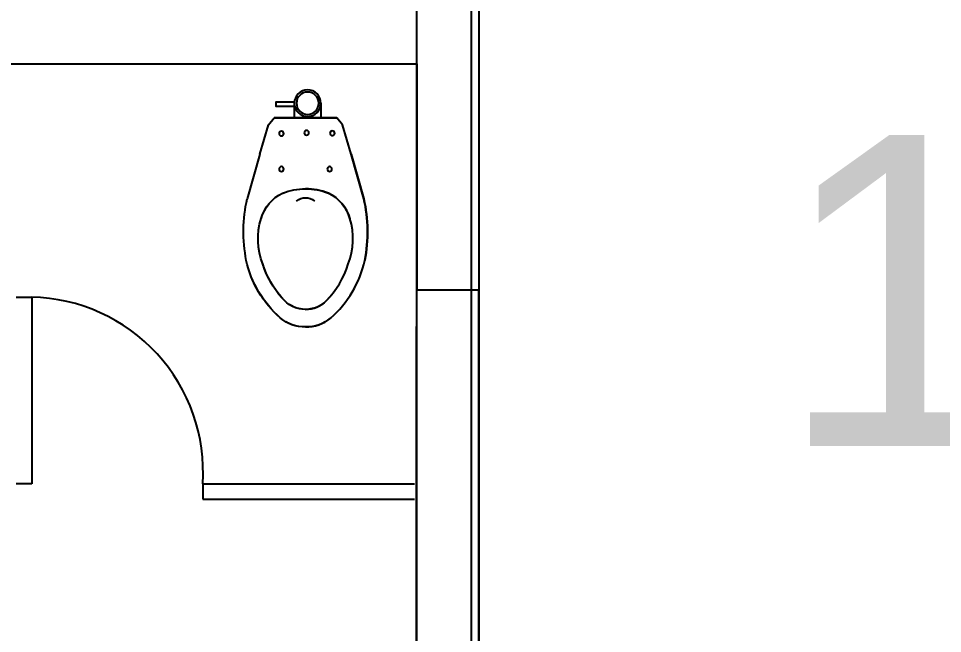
# Model space of a CAD drawing. Header units: millimetres. Extents: x 2148 to 2681, y 758 to 986.
# Drawn here: x 2192.592 to 2194.078, y 882.15 to 883.14 of the extents above; entities that cross this region are included whole.
import ezdxf

# ---------------------------------------------------------------- set-up
doc = ezdxf.new("R2010")
doc.units = ezdxf.units.MM
doc.linetypes.add('CENTER2', pattern=[28.575, 19.05, -3.175, 3.175, -3.175])
for name, color, linetype in [('D', 1, 'Continuous'), ('DR', 7, 'Continuous'), ('ELAYOUT', 4, 'Continuous'), ('HATCH', 8, 'Continuous'), ('S_GRID LINES', 252, 'Continuous')]:
    doc.layers.add(name, color=color, linetype=linetype)
doc.styles.add('ARIAL', font='arial.ttf')

# ---------------------------------------------------------------- blocks, each defined once
blk = doc.blocks.new('BOWL')
at = {"layer": 'DR', "color": 7, "linetype": 'Continuous'}
for p, q in [((-75570.291, -368.114), (-75570.431, -368.0742)), ((-75570.431, -368.0742), (-75570.291, -368.114)), ((-75570.291, -368.114), (-75570.1989, -368.1406)), ((-75570.1989, -368.1406), (-75570.1777, -368.1584)), ((-75570.1777, -368.1584), (-75570.1777, -368.3555)), ((-75570.1777, -368.3555), (-75570.1777, -368.1584)), ((-75570.1989, -368.3733), (-75570.1777, -368.3555)), ((-75570.291, -368.4), (-75570.431, -368.4398)), ((-75570.291, -368.4), (-75570.431, -368.4398)), ((-75570.291, -368.4), (-75570.1989, -368.3733))]:
    blk.add_line(p, q, dxfattribs=at)
at = {"layer": 'DR', "color": 8, "linetype": 'Continuous'}
for p, q in [((-75570.1317, -368.2087), (-75570.1777, -368.2087)), ((-75570.1317, -368.2921), (-75570.1777, -368.2921))]:
    blk.add_line(p, q, dxfattribs=at)
at = {"layer": 'DR', "color": 7, "linetype": 'Continuous'}
for points in [[(-75570.8325, -368.257, -0.190094), (-75570.8051, -368.1786, -0.160718), (-75570.6245, -368.0715, -0.104398), (-75570.431, -368.0742, -0.104398)], [(-75570.8325, -368.257, 0.190094), (-75570.8051, -368.3353, 0.160718), (-75570.6245, -368.4425, 0.104398), (-75570.431, -368.4398, 0.104398)]]:
    blk.add_lwpolyline(points, format="xyb", dxfattribs=at)
at = {"layer": 'DR', "color": 8, "linetype": 'Continuous'}
for points in [[(-75570.778, -368.2562, -0.187036), (-75570.7515, -368.1921, -0.115027), (-75570.6356, -368.1231, -0.170967), (-75570.4935, -368.1177, -0.209642), (-75570.4132, -368.1854, -0.096036), (-75570.4, -368.257)], [(-75570.778, -368.2577, 0.187036), (-75570.7515, -368.3219, 0.115027), (-75570.6356, -368.3909, 0.170967), (-75570.4935, -368.3963, 0.209642), (-75570.4132, -368.3286, 0.096036), (-75570.4, -368.257)]]:
    blk.add_lwpolyline(points, format="xyb", dxfattribs=at)
at = {"layer": 'DR', "color": 7, "linetype": 'Continuous'}
blk.add_lwpolyline([(-75570.1413, -368.292), (-75570.1283, -368.292), (-75570.1283, -368.3496), (-75570.1413, -368.3496)], close=True, dxfattribs=at)
at = {"layer": 'DR', "color": 8, "linetype": 'Continuous'}
for centre, radius in [((-75570.2259, -368.173), 0.00745), ((-75570.3379, -368.1815), 0.00745), ((-75570.1317, -368.2504), 0.035), ((-75570.2242, -368.2537), 0.00745), ((-75570.3379, -368.3325), 0.00745), ((-75570.2269, -368.3325), 0.00745)]:
    blk.add_circle(centre, radius, dxfattribs=at)
at = {"layer": 'DR', "color": 7, "linetype": 'Continuous'}
blk.add_circle((-75570.1317, -368.2504), 0.0417, dxfattribs=at)
for centre, radius, start, end in [((-75570.5342, -368.5313), 0.4686, 77.28, 101.1199), ((-75570.7195, -368.2526), 0.1131, 138.4248, 182.2387), ((-75570.7195, -368.2614), 0.1131, 177.7613, 221.5752), ((-75570.5525, -368.1153), 0.335, 221.3231, 257.5875), ((-75570.5342, -367.9827), 0.4686, 258.8801, 282.72)]:
    blk.add_arc(centre, radius, start, end, dxfattribs=at)
at = {"layer": 'DR', "color": 8, "linetype": 'Continuous'}
for centre, radius, start, end in [((-75570.5305, -368.2431), 0.1307, 26.2125, 73.5731), ((-75570.6821, -368.2583), 0.096, 129.0871, 179.204), ((-75570.5914, -368.255), 0.1913, 359.4176, 21.3602), ((-75570.6821, -368.2557), 0.096, 180.796, 230.9129), ((-75570.4701, -368.257), 0.0422, 318.929, 41.071), ((-75570.5914, -368.2589), 0.1913, 338.6398, 0.5824), ((-75570.5455, -368.1078), 0.2971, 228.446, 252.3404), ((-75570.5305, -368.2709), 0.1307, 286.4269, 333.7875), ((-75570.557, -368.1918), 0.2141, 248.4444, 287.252)]:
    blk.add_arc(centre, radius, start, end, dxfattribs=at)

msp = doc.modelspace()

# ---------------------------------------------------------------- linework, layer by layer
at = {"layer": 'D', "ltscale": 0.5}
msp.add_line((2193.2325115, 882.7032483), (2193.3328254, 882.7032483, 0), dxfattribs=at)
at = {"layer": 'DR', "ltscale": 10}
for p, q in [((2193.2325115, 881.6776318), (2193.2325115, 883.0664282)), ((2193.3322057, 881.6776318, 0), (2193.3322057, 882.7032483, 0)), ((2192.5883408, 882.6914282, 0), (2192.6133408, 882.6914282, 0)), ((2192.6133408, 882.6914282, 0), (2192.6133408, 882.3914282, 0)), ((2192.6133408, 882.3914282, 0), (2192.5883408, 882.3914282, 0)), ((2192.8883408, 882.3914282, 0), (2193.2290134, 882.3914282, 0)), ((2192.8883408, 882.3914282, 0), (2192.8883408, 882.3664282, 0)), ((2192.8883408, 882.3664282, 0), (2193.2290045, 882.3664282, 0))]:
    msp.add_line(p, q, dxfattribs=at)
msp.add_arc((2192.6074165, 882.4099558, 0.0000018), 0.2815347, 356.226666, 88.7942281, dxfattribs=at)
at = {"layer": 'ELAYOUT', "ltscale": 10}
for p, q in [((2193.2318918, 881.3413336, 0), (2193.2329959, 883.7136799, 0)), ((2193.2318918, 881.3413336, 0), (2193.2329823, 883.7136799, 0)), ((2193.2318918, 881.330315, 0), (2193.233001, 883.7136799, 0)), ((2193.2318918, 881.330315, 0), (2193.2329874, 883.7136799, 0)), ((2193.3318918, 881.330315, 0), (2193.3329874, 883.7136798, 0)), ((2193.3328254, 882.7032483, 0), (2193.3328254, 883.7136798, 0)), ((2189.9773303, 883.0664282, 0), (2193.2325115, 883.0664282, 0)), ((2193.2325115, 883.0664282), (2193.2325115, 882.7032483)), ((2193.2325115, 883.0664282), (2193.2325115, 882.7032483))]:
    msp.add_line(p, q, dxfattribs=at)
at = {"layer": 'ELAYOUT', "linetype": 'ByBlock', "ltscale": 0.5}
msp.add_line((2193.2325115, 883.0664282), (2193.2325115, 882.7032483), dxfattribs=at)
at = {"layer": 'HATCH', "linetype": 'CENTER2', "ltscale": 0.5}
msp.add_line((2193.3322057, 882.7032483, 0), (2193.3322057, 881.6776318, 0), dxfattribs=at)
at = {"layer": 'HATCH', "linetype": 'CENTER2'}
msp.add_line((2193.3322057, 882.7032483), (2193.3322057, 881.6776318), dxfattribs=at)
at = {"layer": 'S_GRID LINES', "linetype": 'CENTER2', "ltscale": 0.2}
msp.add_line((2193.3206752, 876.2884491, 0), (2193.3206752, 898.9448607, 0), dxfattribs=at)

# ---------------------------------------------------------------- block references
at = {"layer": 'DR', "color": 7, "linetype": 'Continuous', "xscale": -0.5130811014387291, "yscale": 0.5130811014387291, "zscale": 0.5130811014387275, "rotation": 270}
msp.add_blockref('BOWL', (2381.999295, 39656.6096815, 0.0000018), dxfattribs=at)

# ---------------------------------------------------------------- texts
at = {"color": 0, "insert": (2180.7327939, 882.9521464, 0), "char_height": 0.5, "width": 19.742788118, "attachment_point": 1, "style": 'ARIAL'}
msp.add_mtext('A{\\fArial|b0|i0|c204|p34;        }          {\\fArial|b0|i0|c204|p34; }                                            {\\fArial|b0|i0|c204|p34;  1:}2{\\fArial|b0|i0|c204|p34;00}   {\\fArial|b0|i0|c204|p34;MTS.}', dxfattribs=at)

doc.saveas('drawing.dxf')
